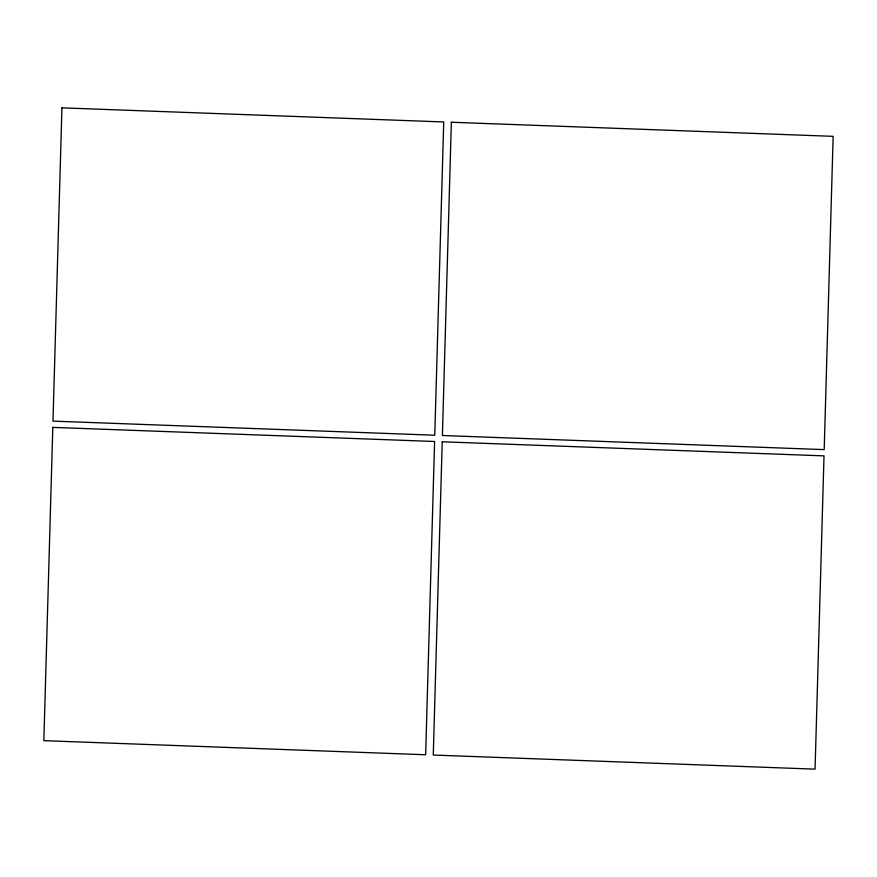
<?xml version="1.0" encoding="UTF-8"?>
<svg xmlns="http://www.w3.org/2000/svg" width="877" height="877" viewBox="0 0 877 877"><rect width="100%" height="100%" fill="white"/><g stroke="black" fill="none" stroke-linecap="round" stroke-linejoin="round"><path stroke-width="1.32" d="M52.806 427.384L43.85 740.659L425.641 754.757L434.597 441.493L52.806 427.384M61.938 107.849L52.982 421.124L434.773 435.222L443.729 121.958L61.938 107.849M442.227 441.778L433.271 755.042L815.062 769.151L824.018 455.876L442.227 441.778M451.359 122.243L442.403 435.507L824.194 449.616L833.15 136.341L451.359 122.243"/></g></svg>
